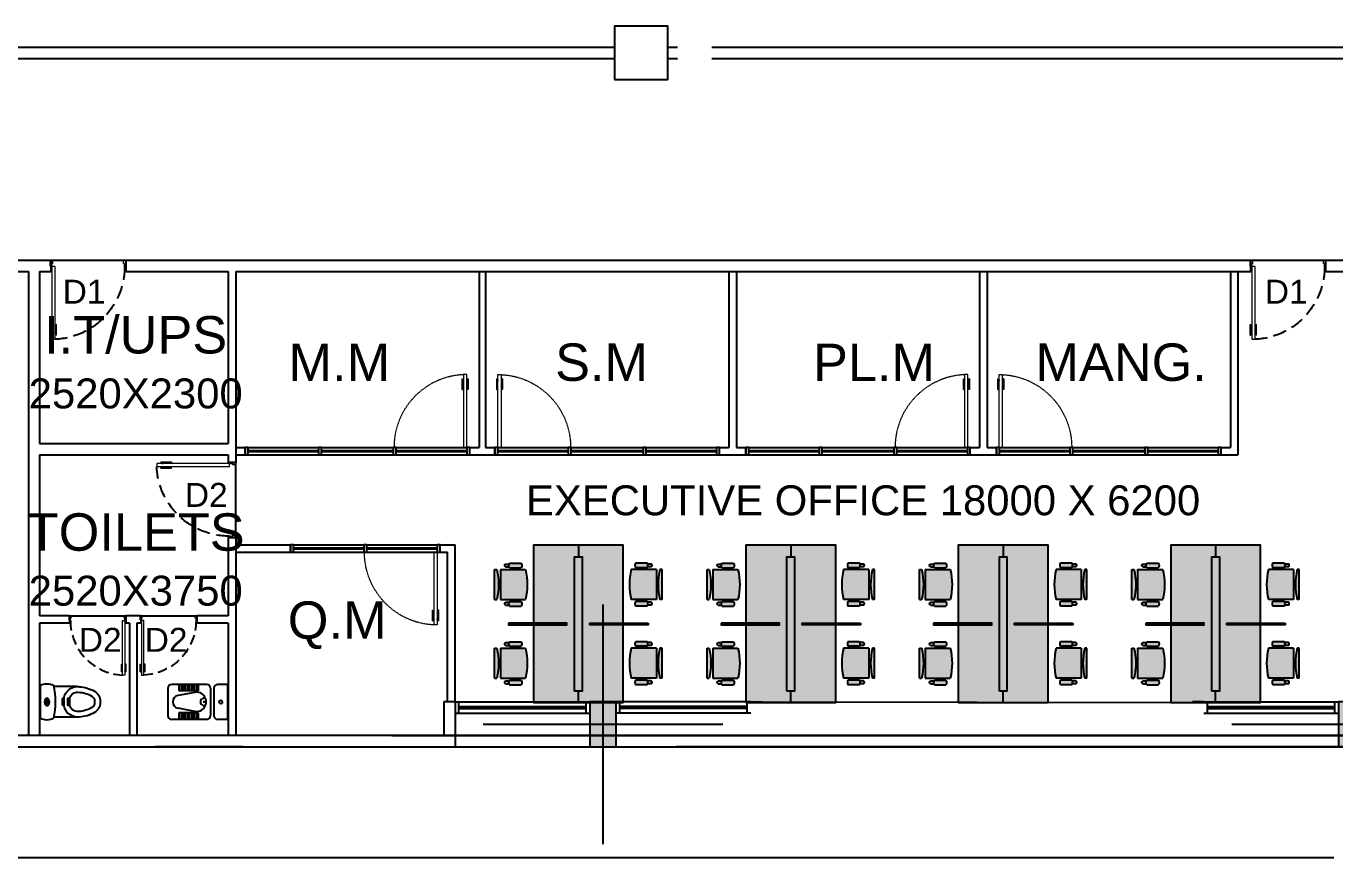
# Model space of a CAD drawing. Header units: millimetres. Extents: x -283029 to -254660, y -24907 to 10674.
# Drawn here: x -281325 to -280636, y -21535 to -21097 of the extents above; entities that cross this region are included whole.
import ezdxf

# ---------------------------------------------------------------- set-up
doc = ezdxf.new("R2010")
doc.units = ezdxf.units.MM
doc.header["$LTSCALE"] = 100
doc.linetypes.add('CENTER', pattern=[2, 1.25, -0.25, 0.25, -0.25])
doc.linetypes.add('HIDDEN2', pattern=[0.1875, 0.125, -0.0625])
for name, color, linetype in [('CAN', 15, 'CENTER'), ('COLUMN', 2, 'Continuous'), ('DOOR', 1, 'Continuous'), ('DOORS', 7, 'Continuous'), ('FIX', 8, 'Continuous'), ('FUR SHADE', 254, 'Continuous'), ('FURNITURE', 2, 'Continuous'), ('P', 7, 'Continuous'), ('TEXT', 120, 'Continuous'), ('WALL', 130, 'Continuous'), ('win', 201, 'Continuous'), ('WLL', 3, 'Continuous')]:
    doc.layers.add(name, color=color, linetype=linetype)
doc.layers.add('dim', color=7, linetype='Continuous', lineweight=13)
doc.styles.add('ROMANS', font='arial.ttf')

# ---------------------------------------------------------------- blocks, each defined once
blk = doc.blocks.new('CH1')
at = {"layer": 'FUR SHADE', "linetype": 'ByBlock'}
h = blk.add_hatch(color=256, dxfattribs=at)
h.dxf.hatch_style = 1
h.paths.add_polyline_path([(-0.21, 16.63, -0.025167), (-3.82, 16.63), (-3.82, 15.58), (-0.21, 15.58)])
h.paths.add_polyline_path([(6.39, 17.59), (6.39, 18.79), (-10.42, 18.79), (-10.42, 17.59, 0.119037)])
h.paths.add_polyline_path([(6.39, 15.58), (-10.42, 15.58), (-10.42, 1.57, 0.11899), (6.39, 1.57)])
h.paths.add_polyline_path([(-11.42, 10.46, 0.277784), (-14.01, 10.46), (-14.01, 3.98, 0.277784), (-11.42, 3.98)])
h.paths.add_polyline_path([(-11.91, 12.67, 0.639783), (-13.5, 12.68), (-13.5, 10.7, -0.161336), (-11.91, 10.69)])
h.paths.add_polyline_path([(9.99, 10.46, 0.277785), (7.39, 10.46), (7.39, 3.98, 0.277785), (9.99, 3.98)])
h.paths.add_polyline_path([(9.47, 12.68, 0.639787), (7.89, 12.67), (7.89, 10.69, -0.161336), (9.47, 10.7)])
at = {"layer": 'FURNITURE', "color": 5, "extrusion": (-2.44921e-16, -1.22461e-16, -1)}
for p, q in [((-10.42, 18.79), (6.39, 18.79)), ((-10.42, 18.79), (-10.42, 17.59)), ((-10.42, 15.58), (-10.42, 1.57)), ((6.39, 15.58), (-10.42, 15.58)), ((-3.82, 16.63), (-3.82, 15.58)), ((-0.21, 15.58), (-0.21, 16.63)), ((6.39, 18.79), (6.39, 17.59)), ((6.39, 15.58), (6.39, 1.57)), ((-14.01, 10.46), (-14.01, 3.98)), ((-13.5, 12.68), (-13.5, 10.7)), ((-11.91, 12.67), (-11.91, 10.69)), ((-11.42, 10.46), (-11.42, 3.98)), ((7.39, 10.46), (7.39, 3.98)), ((7.89, 12.67), (7.89, 10.69)), ((9.47, 12.68), (9.47, 10.7)), ((9.99, 10.46), (9.99, 3.98))]:
    blk.add_line(p, q, dxfattribs=at)
for centre, radius, start, end in [((2.01, 52.4), 35.81, 256.4233, 283.5767), ((12.72, 8.31), 2.51, 58.95141, 121.0486), ((12.71, 12.31), 0.872, 24.89511, 155.336), ((-8.69, 8.31), 2.51, 58.95133, 121.0487), ((-8.68, 12.31), 0.872, 24.66385, 155.1051), ((12.72, 6.13), 2.51, 238.9513, 301.0486), ((2.02, 36.38), 35.81, 256.4212, 283.564), ((-8.69, 6.13), 2.51, 238.9513, 301.0487)]:
    blk.add_arc(centre, radius, start, end, dxfattribs=at)
blk = doc.blocks.new('A$C0BAE0BED')
at = {"linetype": 'ByBlock'}
h = blk.add_hatch(color=254, dxfattribs=at)
h.dxf.hatch_style = 1
h.paths.add_polyline_path([(357, 26.82), (357, 74.03), (274.32, 74.03), (274.32, 26.82)])
at = {"layer": 'FURNITURE', "color": 74}
for p, q in [((274.32, 50.43, 0), (280.32, 50.43, 0)), ((357, 50.43, 0), (351, 50.43, 0))]:
    blk.add_line(p, q, dxfattribs=at)
at = {"layer": 'FURNITURE', "color": 74, "elevation": 0}
for points in [[(315.23, 87.09), (316.09, 87.09), (316.09, 56.43), (315.23, 56.43)], [(357, 26.82), (357, 74.03), (274.32, 74.03), (274.32, 26.82)], [(351, 48.43), (280.32, 48.43), (280.32, 52.43), (351, 52.43)], [(315.23, 13.76), (316.09, 13.76), (316.09, 44.43), (315.23, 44.43)]]:
    blk.add_lwpolyline(points, close=True, dxfattribs=at)
at = {"layer": 'FURNITURE', "yscale": 0.9428571428579746, "zscale": 0.9428571428579746}
for p, xscale, rotation in [((293.09, 76.75, 0), -0.9428571428579746, 1.148816350944623e-11), ((334.43, 76.75, 0), -0.9428571428579746, 1.148816350944623e-11), ((293.09, 24.11, 0), 0.9428571428579746, 180.0000000000115), ((334.43, 24.11, 0), 0.9428571428579746, 180.0000000000115)]:
    blk.add_blockref('CH1', p, dxfattribs=dict(at, xscale=xscale, rotation=rotation))
blk = doc.blocks.new('A$C04E93C74')
at = {"layer": 'WALL'}
h = blk.add_hatch(color=8, dxfattribs=at)
h.dxf.hatch_style = 1
h.paths.add_polyline_path([(-175, -300), (175, -300), (175, 300), (-175, 300)])
at = {"layer": 'CAN', "ltscale": 50}
for p, q in [((0, 1600), (0, -1600)), ((-1600, 0), (1600, 0))]:
    blk.add_line(p, q, dxfattribs=at)
at = {"layer": 'COLUMN', "color": 2}
blk.add_lwpolyline([(-175, -300), (175, -300), (175, 300), (-175, 300)], close=True, dxfattribs=at)
blk = doc.blocks.new('A$C55975C37')
at = {"layer": 'DOOR'}
for p, q in [((-1800, 150), (0, 150)), ((-1800, 0), (0, 0)), ((-1750, 0), (-1750, 150)), ((-1750, 87.5), (-50, 87.5)), ((-1750, 62.5), (-50, 62.5)), ((-50, 0), (-50, 150))]:
    blk.add_line(p, q, dxfattribs=at)
blk = doc.blocks.new('D 3')
at = {"lineweight": 18}
h = blk.add_hatch(color=256, dxfattribs=at)
h.dxf.hatch_style = 1
h.paths.add_polyline_path([(0.25, 1.25), (0, 1.25), (0, -1.25), (0.25, -1.25)])
h = blk.add_hatch(color=256, dxfattribs=at)
h.dxf.hatch_style = 1
h.paths.add_polyline_path([(35.75, 1.25), (36, 1.25), (36, -1.25), (35.75, -1.25)])
for p, q in [((0, 34), (0, 29)), ((0, 34), (0.25, 34)), ((0.25, 34), (0.25, 29)), ((0.25, 33.5), (0.75, 33.5)), ((0.25, 33), (0.75, 33)), ((0.75, 33.5), (0.75, 33)), ((2.25, 33.5), (2.25, 33)), ((2.75, 33.5), (2.25, 33.5)), ((2.75, 33), (2.25, 33)), ((2.75, 34), (2.75, 29)), ((3, 34), (2.75, 34)), ((3, 34), (3, 29)), ((0, 29), (0.25, 29)), ((3, 29), (2.75, 29)), ((0, 1.25), (0, -1.25)), ((0, 1.25), (0.25, 1.25)), ((0.25, 1.5), (0.25, -1.5)), ((0.25, 1.5), (0.75, 1.5)), ((0.75, 1.5), (0.75, 0)), ((0.75, 0), (1.25, 0)), ((1.25, 0), (1.25, -1.5)), ((34.75, 0), (34.75, -1.5)), ((35.25, 0), (34.75, 0)), ((35.25, 1.5), (35.25, 0)), ((35.75, 1.5), (35.25, 1.5)), ((35.75, 1.5), (35.75, -1.5)), ((36, 1.25), (35.75, 1.25)), ((36, 1.25), (36, -1.25)), ((0, -1.25), (0.25, -1.25)), ((0.25, -1.5), (1.25, -1.5)), ((35.75, -1.5), (34.75, -1.5)), ((36, -1.25), (35.75, -1.25))]:
    blk.add_line(p, q, dxfattribs=at)
blk.add_lwpolyline([(0.75, 1.5), (0.75, 36), (2.25, 36), (2.25, 1.5)], close=True, dxfattribs=at)
at = {"linetype": 'HIDDEN2', "ltscale": 0.5}
blk.add_arc((0.69, 1.48), 34.56, 0.03911, 87.41483, dxfattribs=at)
blk = doc.blocks.new('A$C01304228')
at = {"layer": 'FIX'}
for p, q in [((0, 463), (0, 22)), ((485, 447), (180, 447)), ((104, 243), (71, 243)), ((315, 288), (293, 288)), ((293, 199), (293, 288)), ((315, 198), (293, 199)), ((315, 198), (315, 288)), ((366, 193), (366, 293)), ((381, 193), (381, 293)), ((390, 198), (390, 288)), ((725, 231), (725, 254)), ((800, 231), (800, 254)), ((482, 39), (180, 39))]:
    blk.add_line(p, q, dxfattribs=at)
blk.add_lwpolyline([(381, 293), (366, 293), (366, 193), (381, 193)], close=True, dxfattribs=at)
for centre, radius, start, end in [((88, 298), 187, 61.7684, 117.9134), ((-916, 245), 1114, 348.4197, 11.2621), ((501, 257), 190, 84.8189, 170.6009), ((501, 257), 115, 84.8189, 164.6427), ((490, -24), 396, 60.0931, 86.5877), ((490, -24), 471, 60.0931, 86.5877), ((650, 254), 150, 0, 60.0931), ((500, 228), 190, 189.0792, 274.8572), ((500, 228), 115, 195.2296, 274.8572), ((650, 254), 75, 0, 60.0931), ((650, 231), 75, 299.6189, 0), ((650, 231), 150, 299.6189, 0), ((87, 187), 187, 242.1924, 297.9134), ((491, 510), 396, 273.1189, 299.6189), ((491, 510), 471, 273.1189, 299.6189)]:
    blk.add_arc(centre, radius, start, end, dxfattribs=at)
blk.add_ellipse((88, 243), major_axis=(0, 50), ratio=0.637446, dxfattribs=at)
blk.add_open_spline([(88, 278), (87, 278), (87, 278), (86, 278), (86, 277), (86, 277), (85, 277), (84, 277), (84, 276), (83, 276), (82, 275), (81, 274), (80, 273), (79, 271), (78, 271), (77, 268), (76, 267), (75, 265), (74, 263), (73, 260), (72, 257), (71, 253), (71, 250), (71, 245), (71, 243), (71, 237), (71, 235), (72, 230), (73, 228), (74, 223), (75, 221), (76, 218), (77, 217), (78, 214), (79, 214), (80, 212), (81, 211), (82, 210), (83, 209), (84, 209), (85, 208), (85, 208), (86, 208), (86, 208), (87, 208), (87, 208), (88, 208), (88, 208), (88, 208), (89, 208), (89, 208), (90, 208), (90, 208), (92, 209), (92, 210), (94, 211), (94, 211), (96, 213), (96, 214), (98, 216), (99, 217), (100, 220), (100, 221), (102, 224), (102, 226), (103, 229), (103, 231), (104, 235), (104, 238), (105, 245), (104, 248), (104, 254), (103, 257), (101, 262), (101, 264), (99, 268), (98, 269), (97, 271), (96, 272), (95, 273), (94, 274), (93, 275), (92, 276), (91, 277), (90, 277), (89, 277), (89, 277), (88, 278), (88, 278), (88, 278), (88, 278), (88, 278)], degree=3, knots=[0, 0, 0, 0, 0.108644, 0.108644, 0.19376, 0.19376, 0.278876, 0.278876, 0.410481, 0.410481, 0.542086, 0.542086, 0.673691, 0.673691, 0.805296, 0.805296, 0.936901, 0.936901, 1.068506, 1.068506, 1.258024, 1.258024, 1.447542, 1.447542, 1.63706, 1.63706, 1.826578, 1.826578, 2.016096, 2.016096, 2.205803, 2.205803, 2.354139, 2.354139, 2.47008, 2.47008, 2.586022, 2.586022, 2.770704, 2.770704, 2.871377, 2.871377, 2.972049, 2.972049, 3.070762, 3.070762, 3.169475, 3.169475, 3.239668, 3.239668, 3.309862, 3.309862, 3.500651, 3.500651, 3.634046, 3.634046, 3.767442, 3.767442, 3.900837, 3.900837, 4.039045, 4.039045, 4.177252, 4.177252, 4.31546, 4.31546, 4.453668, 4.453668, 4.687991, 4.687991, 4.922314, 4.922314, 5.156637, 5.156637, 5.351795, 5.351795, 5.503818, 5.503818, 5.622475, 5.622475, 5.741132, 5.741132, 5.92542, 5.92542, 6.044247, 6.044247, 6.163073, 6.163073, 6.2819, 6.2819, 6.283185, 6.283185, 6.283185, 6.283185], dxfattribs=at)
blk = doc.blocks.new('WCE')
at = {"layer": 'FIX', "color": 0}
for p, q in [((-21080, -3453), (-21080, -2994)), ((-20673, -2944), (-21030, -2944)), ((-20975, -3295), (-20933, -3077)), ((-20726, -3295), (-20768, -3077)), ((-20623, -3453), (-20623, -2994)), ((-20995, -3088), (-21080, -3088)), ((-20995, -3116), (-21080, -3116)), ((-20995, -3144), (-21080, -3144)), ((-20995, -3172), (-21080, -3172)), ((-20995, -3200), (-21080, -3200)), ((-20995, -3228), (-21080, -3228)), ((-20995, -3340), (-20995, -3088)), ((-20623, -3088), (-20708, -3088)), ((-20708, -3340), (-20708, -3088)), ((-20623, -3116), (-20708, -3116)), ((-20623, -3144), (-20708, -3144)), ((-20623, -3172), (-20708, -3172)), ((-20623, -3200), (-20708, -3200)), ((-20623, -3228), (-20708, -3228)), ((-20995, -3256), (-21080, -3256)), ((-20995, -3284), (-21080, -3284)), ((-20995, -3312), (-21080, -3312)), ((-20995, -3340), (-21080, -3340)), ((-20835, -3419), (-20865, -3419)), ((-20850, -3404), (-20850, -3434)), ((-20623, -3256), (-20708, -3256)), ((-20623, -3284), (-20708, -3284)), ((-20623, -3312), (-20708, -3312)), ((-20623, -3340), (-20708, -3340)), ((-20673, -3503), (-21030, -3503)), ((-20673, -3546), (-21030, -3546)), ((-21080, -3724), (-21080, -3596)), ((-20623, -3724), (-21080, -3724)), ((-20835, -3724), (-20865, -3724)), ((-20623, -3724), (-20623, -3596))]:
    blk.add_line(p, q, dxfattribs=at)
blk.add_circle((-20852, -3635), 22.4, dxfattribs=at)
for centre, radius, start, end in [((-21030, -2994), 50, 90, 180), ((-20850, -3093), 84.3, 10.7659, 169.2341), ((-20673, -2994), 50, 0, 90), ((-20850, -3319), 126, 169.2341, 10.7659), ((-20850, -3419), 48.7, 338.1614, 201.8386), ((-21030, -3453), 50, 180, 270), ((-21030, -3596), 50, 90, 180), ((-20673, -3453), 50, 270, 0), ((-20673, -3596), 50, 0, 90)]:
    blk.add_arc(centre, radius, start, end, dxfattribs=at)
blk = doc.blocks.new('EWC')
at = {"layer": 'FIX', "rotation": 90}
blk.add_blockref('WCE', (-3790, 20543), dxfattribs=at)
blk = doc.blocks.new('gd')
at = {"lineweight": 18}
for p, q in [((-1231521, -1722502), (-1231380, -1722502)), ((-1231521, -1722502), (-1231521, -1722509)), ((-1231521, -1722509), (-1231380, -1722509)), ((-1231521, -1722579), (-1231380, -1722579)), ((-1231521, -1722586), (-1231521, -1722579)), ((-1231521, -1722586), (-1231380, -1722586)), ((-1231507, -1722509), (-1231507, -1722523)), ((-1231507, -1722523), (-1231493, -1722523)), ((-1231507, -1722565), (-1231493, -1722565)), ((-1231507, -1722579), (-1231507, -1722565)), ((-1231493, -1722509), (-1231493, -1722523)), ((-1231493, -1722579), (-1231493, -1722565)), ((-1231380, -1722502), (-1231380, -1722509)), ((-1231380, -1722586), (-1231380, -1722579))]:
    blk.add_line(p, q, dxfattribs=at)
blk.add_lwpolyline([(-1230605, -1722523), (-1231577, -1722523), (-1231577, -1722565), (-1230605, -1722565)], close=True, dxfattribs=at)
at = {"linetype": 'HIDDEN2', "ltscale": 0.5}
blk.add_arc((-1230605, -1722521), 973, 182.5874, 269.9631, dxfattribs=at)

msp = doc.modelspace()

# ---------------------------------------------------------------- linework, layer by layer
for p, q in [((-280281.23, -21470.2), (-281766.48, -21470.2)), ((-280659.51, -21470.2), (-280652.95, -21470.2)), ((-281713.27, -21476.11), (-280281.23, -21476.11))]:
    msp.add_line(p, q)
msp.add_lwpolyline([(-281015.5, -21124.66), (-280987.5, -21124.66), (-280987.5, -21096.66), (-281015.5, -21096.66)], close=True)
msp.add_lwpolyline([(-281015.5, -21124.66), (-280987.5, -21124.66), (-280987.5, -21096.66), (-281015.5, -21096.66)], close=True)
msp.add_lwpolyline([(-281015.5, -21124.66), (-280987.5, -21124.66), (-280987.5, -21096.66), (-281015.5, -21096.66)], close=True)
msp.add_lwpolyline([(-281015.5, -21124.66), (-280987.5, -21124.66), (-280987.5, -21096.66), (-281015.5, -21096.66)], close=True)
at = {"color": 3}
for points in [[(-281379.5, -21107.66), (-281015.5, -21107.66)], [(-281379.5, -21107.66), (-281015.5, -21107.66)], [(-280987.5, -21107.66), (-280982.3, -21107.66)], [(-280987.5, -21107.66), (-280982.3, -21107.66)], [(-280964.3, -21107.66), (-280623.5, -21107.66)], [(-280964.3, -21107.66), (-280623.5, -21107.66)], [(-281379.5, -21113.66), (-281015.5, -21113.66)], [(-280987.5, -21113.66), (-280982.3, -21113.66)], [(-280964.3, -21113.66), (-280623.5, -21113.66)]]:
    msp.add_lwpolyline(points, dxfattribs=at)
at = {"layer": 'COLUMN'}
for points in [[(-281209.97, -21322.39), (-281208.39, -21322.39), (-281208.39, -21318.45), (-281209.97, -21318.45)], [(-281171.34, -21322.39), (-281169.76, -21322.39), (-281169.76, -21318.45), (-281171.34, -21318.45)], [(-281131.93, -21322.39), (-281130.35, -21322.39), (-281130.35, -21318.45), (-281131.93, -21318.45)], [(-281093.3, -21322.39), (-281091.72, -21322.39), (-281091.72, -21318.45), (-281093.3, -21318.45)], [(-281078.43, -21322.39), (-281076.85, -21322.39), (-281076.85, -21318.45), (-281078.43, -21318.45)], [(-281039.8, -21322.39), (-281038.23, -21322.39), (-281038.23, -21318.45), (-281039.8, -21318.45)], [(-281000.39, -21322.39), (-280998.81, -21322.39), (-280998.81, -21318.45), (-281000.39, -21318.45)], [(-280961.76, -21322.39), (-280960.19, -21322.39), (-280960.19, -21318.45), (-280961.76, -21318.45)], [(-280946.41, -21322.39), (-280944.83, -21322.39), (-280944.83, -21318.45), (-280946.41, -21318.45)], [(-280907.78, -21322.39), (-280906.21, -21322.39), (-280906.21, -21318.45), (-280907.78, -21318.45)], [(-280868.37, -21322.39), (-280866.79, -21322.39), (-280866.79, -21318.45), (-280868.37, -21318.45)], [(-280829.74, -21322.39), (-280828.17, -21322.39), (-280828.17, -21318.45), (-280829.74, -21318.45)], [(-280814.39, -21322.39), (-280812.82, -21322.39), (-280812.82, -21318.45), (-280814.39, -21318.45)], [(-280775.77, -21322.39), (-280774.19, -21322.39), (-280774.19, -21318.45), (-280775.77, -21318.45)], [(-280736.35, -21322.39), (-280734.77, -21322.39), (-280734.77, -21318.45), (-280736.35, -21318.45)], [(-280697.72, -21322.39), (-280696.15, -21322.39), (-280696.15, -21318.45), (-280697.72, -21318.45)], [(-281186.11, -21373.65), (-281184.53, -21373.65), (-281184.53, -21369.71), (-281186.11, -21369.71)], [(-281147.48, -21373.65), (-281145.91, -21373.65), (-281145.91, -21369.71), (-281147.48, -21369.71)], [(-281108.86, -21373.65), (-281107.28, -21373.65), (-281107.28, -21369.71), (-281108.86, -21369.71)]]:
    msp.add_lwpolyline(points, close=True, dxfattribs=at)
at = {"layer": 'DOOR'}
for p, q in [((-281312.23, -21219.92), (-281272.81, -21219.92)), ((-280680.5, -21219.92), (-280641.09, -21219.92)), ((-281208.39, -21318.45), (-281171.34, -21318.45)), ((-281208.39, -21320.19), (-281171.34, -21320.19)), ((-281208.39, -21320.66), (-281171.34, -21320.66)), ((-281208.39, -21322.39), (-281171.34, -21322.39)), ((-281169.76, -21318.45), (-281131.93, -21318.45)), ((-281169.76, -21320.19), (-281131.93, -21320.19)), ((-281169.76, -21320.66), (-281131.93, -21320.66)), ((-281169.76, -21322.39), (-281131.93, -21322.39)), ((-281130.35, -21318.45), (-281093.3, -21318.45)), ((-281130.35, -21320.19), (-281093.3, -21320.19)), ((-281130.35, -21320.66), (-281093.3, -21320.66)), ((-281130.35, -21322.39), (-281093.3, -21322.39)), ((-281076.85, -21318.45), (-281039.8, -21318.45)), ((-281076.85, -21320.19), (-281039.8, -21320.19)), ((-281076.85, -21320.66), (-281039.8, -21320.66)), ((-281076.85, -21322.39), (-281039.8, -21322.39)), ((-281038.23, -21318.45), (-281000.39, -21318.45)), ((-281038.23, -21320.19), (-281000.39, -21320.19)), ((-281038.23, -21320.66), (-281000.39, -21320.66)), ((-281038.23, -21322.39), (-281000.39, -21322.39)), ((-280998.81, -21318.45), (-280961.76, -21318.45)), ((-280998.81, -21320.19), (-280961.76, -21320.19)), ((-280998.81, -21320.66), (-280961.76, -21320.66)), ((-280998.81, -21322.39), (-280961.76, -21322.39)), ((-280944.83, -21318.45), (-280907.78, -21318.45)), ((-280944.83, -21320.19), (-280907.78, -21320.19)), ((-280944.83, -21320.66), (-280907.78, -21320.66)), ((-280944.83, -21322.39), (-280907.78, -21322.39)), ((-280906.21, -21318.45), (-280868.37, -21318.45)), ((-280906.21, -21320.19), (-280868.37, -21320.19)), ((-280906.21, -21320.66), (-280868.37, -21320.66)), ((-280906.21, -21322.39), (-280868.37, -21322.39)), ((-280866.79, -21318.45), (-280829.74, -21318.45)), ((-280866.79, -21320.19), (-280829.74, -21320.19)), ((-280866.79, -21320.66), (-280829.74, -21320.66)), ((-280866.79, -21322.39), (-280829.74, -21322.39)), ((-280812.82, -21318.45), (-280775.77, -21318.45)), ((-280812.82, -21320.19), (-280775.77, -21320.19)), ((-280812.82, -21320.66), (-280775.77, -21320.66)), ((-280812.82, -21322.39), (-280775.77, -21322.39)), ((-280774.19, -21318.45), (-280736.35, -21318.45)), ((-280774.19, -21320.19), (-280736.35, -21320.19)), ((-280774.19, -21320.66), (-280736.35, -21320.66)), ((-280774.19, -21322.39), (-280736.35, -21322.39)), ((-280734.77, -21318.45), (-280697.72, -21318.45)), ((-280734.77, -21320.19), (-280697.72, -21320.19)), ((-280734.77, -21320.66), (-280697.72, -21320.66)), ((-280734.77, -21322.39), (-280697.72, -21322.39)), ((-281214.87, -21365.75), (-281214.87, -21326.34)), ((-281184.53, -21369.71), (-281147.48, -21369.71)), ((-281145.91, -21369.71), (-281108.86, -21369.71)), ((-281184.53, -21371.44), (-281147.48, -21371.44)), ((-281184.53, -21371.91), (-281147.48, -21371.91)), ((-281184.53, -21373.65), (-281147.48, -21373.65)), ((-281145.91, -21371.44), (-281108.86, -21371.44)), ((-281145.91, -21371.91), (-281108.86, -21371.91)), ((-281145.91, -21373.65), (-281108.86, -21373.65)), ((-281302.37, -21407.14), (-281272.81, -21407.14)), ((-281264.93, -21407.14), (-281235.37, -21407.14)), ((-280937.79, -21452.46), (-280711.15, -21452.79))]:
    msp.add_line(p, q, dxfattribs=at)
at = {"layer": 'DOOR', "color": 21}
for p, q in [((-281086.8, -21225.83), (-281086.8, -21318.45)), ((-281083.35, -21225.83), (-281083.35, -21318.45)), ((-280955.27, -21225.83), (-280955.27, -21318.45)), ((-280951.33, -21225.83), (-280951.33, -21318.45)), ((-280823.25, -21225.83), (-280823.25, -21318.45)), ((-280819.31, -21225.83), (-280819.31, -21318.45)), ((-280691.23, -21225.83), (-280691.23, -21318.45)), ((-280687.29, -21225.83), (-280687.29, -21322.39)), ((-281214.87, -21318.45), (-281209.97, -21318.45)), ((-281214.87, -21322.39), (-281209.97, -21322.39)), ((-281209.97, -21322.39), (-281209.97, -21318.45)), ((-281091.72, -21318.45), (-281086.8, -21318.45)), ((-281091.72, -21322.39), (-281091.72, -21318.45)), ((-281091.72, -21322.39), (-281078.43, -21322.39)), ((-281083.35, -21318.45), (-281078.43, -21318.45)), ((-281078.43, -21322.39), (-281078.43, -21318.45)), ((-280960.19, -21318.45), (-280955.27, -21318.45)), ((-280960.19, -21322.39), (-280960.19, -21318.45)), ((-280960.19, -21322.39), (-280946.41, -21322.39)), ((-280951.33, -21318.45), (-280946.41, -21318.45)), ((-280946.41, -21322.39), (-280946.41, -21318.45)), ((-280828.17, -21318.45), (-280823.25, -21318.45)), ((-280828.17, -21322.39), (-280828.17, -21318.45)), ((-280828.17, -21322.39), (-280814.39, -21322.39)), ((-280819.31, -21318.45), (-280814.39, -21318.45)), ((-280814.39, -21322.39), (-280814.39, -21318.45)), ((-280696.15, -21318.45), (-280691.23, -21318.45)), ((-280696.15, -21322.39), (-280696.15, -21318.45)), ((-280696.15, -21322.39), (-280687.29, -21322.39)), ((-281214.87, -21369.71), (-281186.11, -21369.71)), ((-281186.11, -21373.65), (-281186.11, -21369.71)), ((-281107.28, -21369.71), (-281099.39, -21369.71)), ((-281107.28, -21373.65), (-281107.28, -21369.71)), ((-281099.39, -21452.46), (-281099.39, -21369.71)), ((-281214.87, -21373.65), (-281186.11, -21373.65)), ((-281107.28, -21373.65), (-281103.33, -21373.65)), ((-281103.33, -21452.46), (-281103.33, -21373.65))]:
    msp.add_line(p, q, dxfattribs=at)
at = {"layer": 'P'}
for points in [[(-281289.14, -21470.2), (-281626.64, -21470.2)], [(-281257.57, -21470.2), (-281289.14, -21470.2)], [(-281211.05, -21470.2), (-281257.57, -21470.2)], [(-281132.63, -21470.2), (-281212.84, -21470.2)], [(-281066.74, -21470.2), (-281132.63, -21470.2)], [(-281132.63, -21470.2), (-280607.04, -21470.2)], [(-281529.45, -21476.15), (-281257.57, -21476.15)], [(-281211.05, -21476.15), (-281257.57, -21476.15)], [(-281211.05, -21476.15), (-281180.63, -21476.15)], [(-281211.05, -21476.15), (-280652.95, -21476.15)], [(-281132.63, -21476.15), (-280996.4, -21476.15)], [(-280912.9, -21476.15), (-280983.28, -21476.15)], [(-280607.04, -21476.15), (-280912.9, -21476.15)], [(-280677.39, -21476.15), (-280652.95, -21476.15)], [(-280636.86, -21534.6), (-281736.94, -21534.6)]]:
    msp.add_lwpolyline(points, dxfattribs=at)
at = {"layer": 'WALL'}
for p, q in [((-281474.81, -21219.92), (-281312.23, -21219.92)), ((-281474.81, -21225.83), (-281324.05, -21225.83)), ((-281324.05, -21225.83), (-281324.05, -21470.2)), ((-281318.14, -21225.83), (-281312.23, -21225.83)), ((-281318.14, -21225.83), (-281318.14, -21316.48)), ((-281312.23, -21219.92), (-281312.23, -21225.83)), ((-281272.81, -21219.92), (-280680.5, -21219.92)), ((-281272.81, -21219.92), (-281272.81, -21225.83)), ((-281272.81, -21225.83), (-281218.82, -21225.83)), ((-281218.82, -21225.83), (-281218.82, -21316.48)), ((-281214.87, -21225.83), (-280680.5, -21225.83)), ((-281214.87, -21225.83), (-281214.87, -21326.34)), ((-280680.5, -21225.83), (-280680.5, -21219.92)), ((-280641.09, -21225.83), (-280641.09, -21219.92)), ((-280641.09, -21225.83), (-280550.54, -21225.83)), ((-281318.14, -21316.48), (-281218.82, -21316.48)), ((-281318.14, -21322.39), (-281218.82, -21322.39)), ((-281318.14, -21322.39), (-281318.14, -21407.14)), ((-281218.82, -21322.39), (-281218.82, -21326.34)), ((-281218.82, -21326.34), (-281214.87, -21326.34)), ((-281218.82, -21365.75), (-281214.87, -21365.75)), ((-281218.82, -21365.75), (-281218.82, -21407.14)), ((-281214.87, -21365.75), (-281214.87, -21470.2)), ((-281302.37, -21407.14), (-281318.14, -21407.14)), ((-281318.14, -21411.08), (-281318.14, -21470.2)), ((-281302.37, -21411.08), (-281318.14, -21411.08)), ((-281302.37, -21407.14), (-281302.37, -21411.08)), ((-281272.81, -21407.14), (-281272.81, -21411.08)), ((-281264.93, -21407.14), (-281272.81, -21407.14)), ((-281270.84, -21411.08), (-281272.81, -21411.08)), ((-281270.84, -21411.08), (-281270.84, -21470.2)), ((-281266.9, -21411.08), (-281266.9, -21470.2)), ((-281264.93, -21411.08), (-281266.9, -21411.08)), ((-281264.93, -21407.14), (-281264.93, -21411.08)), ((-281235.37, -21407.14), (-281235.37, -21411.08)), ((-281218.82, -21407.14), (-281235.37, -21407.14)), ((-281218.82, -21411.08), (-281235.37, -21411.08)), ((-281218.82, -21411.08), (-281218.82, -21470.2)), ((-281105.3, -21452.46), (-281105.3, -21470.2)), ((-281099.39, -21452.46), (-281105.3, -21452.46)), ((-281099.39, -21452.46), (-281099.39, -21476.11)), ((-280943.7, -21452.46), (-280937.79, -21452.46)), ((-280705.24, -21452.46), (-280711.15, -21452.46))]:
    msp.add_line(p, q, dxfattribs=at)
msp.add_lwpolyline([(-280641.09, -21219.92), (-280550.54, -21219.92), (-280493.39, -21219.92)], dxfattribs=at)

# ---------------------------------------------------------------- block references
at = {"linetype": 'Continuous', "xscale": 1.00113141457341, "yscale": 1.00113141457341, "zscale": 1.00113141457341, "rotation": 269.9999999999885}
for p in [(-281084.99, -21095.39, 0), (-280973.17, -21095.39, 0), (-280861.36, -21095.39, 0), (-280749.54, -21095.39, 0)]:
    msp.add_blockref('A$C0BAE0BED', p, dxfattribs=at)
at = {"layer": 'COLUMN', "xscale": 0.03941462262100041, "yscale": 0.03941462262100041, "zscale": 0.03941462262100041}
for p in [(-281021.55, -21464.29), (-280627.4, -21464.29)]:
    msp.add_blockref('A$C04E93C74', p, dxfattribs=at)
at = {"layer": 'dim', "yscale": 0.03941462262100041, "zscale": 0.03941462262100041}
for p, xscale, rotation in [((-213200.7, -69822.3), 0.03941462262100041, 269.9999999999988), ((-348969.45, -69822.3), -0.03941462262100041, 90.00000000000112), ((-212936.91, -69822.3), 0.03941462262100041, 269.9999999999988), ((-348705.65, -69822.3), -0.03941462262100041, 90.00000000000112), ((-213216.26, 27130.2), -0.03941462262100041, 270.0000000000012)]:
    msp.add_blockref('gd', p, dxfattribs=dict(at, xscale=xscale, rotation=rotation))
at = {"layer": 'DOORS'}
for p, xscale, yscale, zscale, rotation in [((-281312.51, -21221.58), -1.110271060601417, 1.110271060601417, 1.110271060601417, 180.0022473036457), ((-280680.78, -21221.58), -1.110271060601417, 1.110271060601417, 1.110271060601417, 180.0022473032836), ((-281216.54, -21326.06), -1.110271060601417, 1.110271060601417, 1.110271060601417, 90.00224730364687), ((-281272.61, -21408.38), 0.8327032948097594, 0.8327032948097594, 0.8327032948097594, 180), ((-281265.14, -21408.38), -0.8327032948097594, 0.8327032948097594, 0.8327032948097594, 180)]:
    msp.add_blockref('D 3', p, dxfattribs=dict(at, xscale=xscale, yscale=yscale, zscale=zscale, rotation=rotation))
at = {"layer": 'win', "yscale": 0.03941462262100041, "zscale": 0.03941462262100041}
for p, xscale in [((-281028.44, -21458.37), 0.03941462262100041), ((-281014.65, -21458.37), -0.03941462262100041), ((-280634.3, -21458.37), 0.03941462262100041)]:
    msp.add_blockref('A$C55975C37', p, dxfattribs=dict(at, xscale=xscale))
at = {"layer": 'WLL', "color": 6, "xscale": -0.03941462262100041, "yscale": 0.03941462262100041, "zscale": 0.03941462262100041, "rotation": 180}
msp.add_blockref('A$C01304228', (-281317.75, -21442.9), dxfattribs=at)
at = {"layer": 'WLL', "color": 6, "xscale": 0.04029050307148276, "yscale": 0.04029050307148276, "zscale": 0.04029050307148276}
msp.add_blockref('EWC', (-281216.55, -21440.08), dxfattribs=at)

# ---------------------------------------------------------------- texts
at = {"layer": 'TEXT', "color": 210, "char_height": 12.613, "attachment_point": 5, "style": 'ROMANS'}
for s, insert in [('D1', (-281294.72, -21236.48)), ('D1', (-280661.85, -21236.48)), ('D2', (-281230.4, -21343.48)), ('D2', (-281286.24, -21419.8)), ('D2', (-281251.55, -21419.8))]:
    msp.add_mtext(s, dxfattribs=dict(at, insert=insert))
at = {"layer": 'TEXT', "color": 120, "attachment_point": 5, "style": 'ROMANS'}
for s, insert, char_height in [('I.T/UPS\\P{\\H0.8x;2520X2300}', (-281267.56, -21273.74), 19.7073), ('M.M', (-281160.35, -21273.74), 19.707), ('S.M', (-281022.29, -21273.74), 19.707), ('PL.M', (-280878.85, -21273.74), 19.707), ('MANG.', (-280748.75, -21273.74), 19.707), ('EXECUTIVE OFFICE 18000 X 6200', (-280884.6, -21346.44), 15.7658), ('TOILETS\\P{\\H0.8x;2520X3750}', (-281267.56, -21377.6), 19.7073), ('Q.M', (-281161.51, -21412.12), 19.707)]:
    msp.add_mtext(s, dxfattribs=dict(at, insert=insert, char_height=char_height))

doc.saveas('drawing.dxf')
